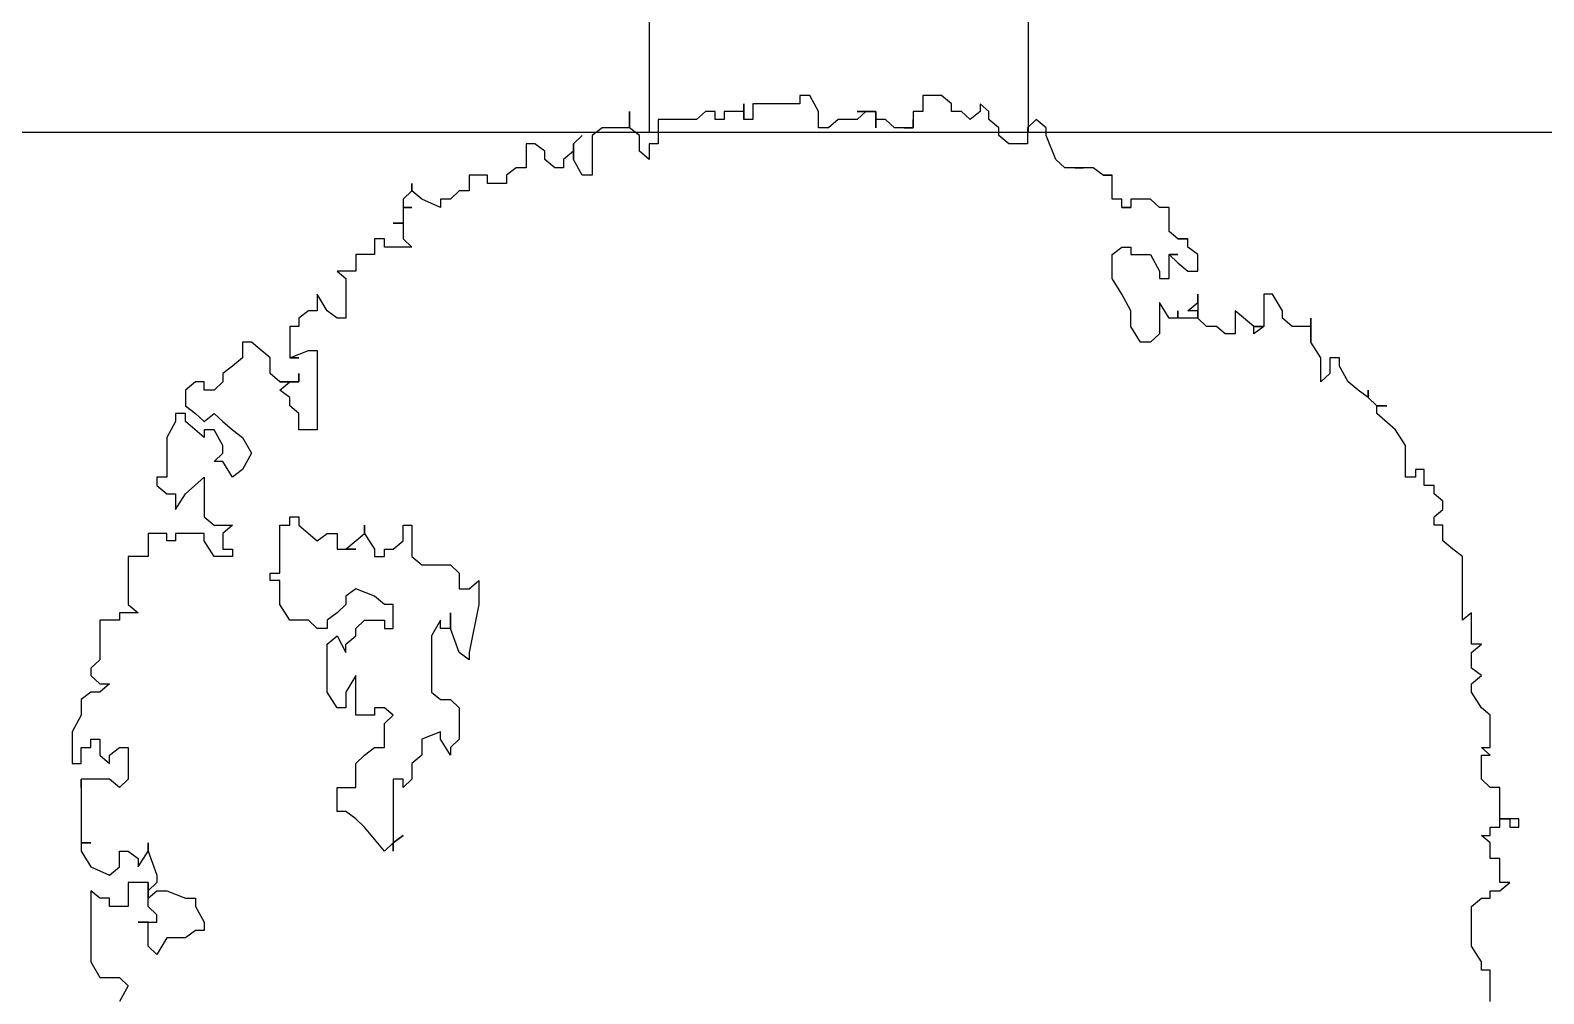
# Model space of a CAD drawing. Extents: x -30 to 1202, y 231 to 898.
# Drawn here: x 377.553 to 380.73, y 368.513 to 370.535 of the extents above; entities that cross this region are included whole.
import ezdxf

# ---------------------------------------------------------------- set-up
doc = ezdxf.new("R2010")
doc.units = 0
doc.header["$LTSCALE"] = 0.04
doc.layers.get('0').update_dxf_attribs({"linetype": 'CONTINUOUS'})
for name, color, linetype in [('0.1', 1, 'CONTINUOUS'), ('CONTORXXNP----00', 255, 'CONTINUOUS'), ('PISO', 1, 'CONTINUOUS')]:
    doc.layers.add(name, color=color, linetype=linetype)
doc.styles.get("Standard").update_dxf_attribs({"font": 'romans.shx'})

# ---------------------------------------------------------------- blocks, each defined once
blk = doc.blocks.new('ARB3')
at = {"color": 0}
for p, q in [((0.0136, 0.4913), (0.0078, 0.4913)), ((0.0078, 0.4913), (0.0078, 0.4852)), ((0.0136, 0.4852), (0.0136, 0.4913)), ((0.0078, 0.4782), (-0.0142, 0.4782)), ((-0.0142, 0.4782), (-0.0142, 0.4713)), ((0.0078, 0.4852), (0.0078, 0.4782)), ((0.0078, 0.4782), (0.0078, 0.4852)), ((0.0078, 0.4852), (0.0136, 0.4852)), ((0.0078, 0.4852), (0.0136, 0.4852)), ((0.0136, 0.4782), (0.0078, 0.4782)), ((0.0136, 0.4713), (0.0136, 0.4782)), ((0.0523, 0.4782), (0.0355, 0.4782)), ((0.0355, 0.4782), (0.0355, 0.4713)), ((0.0581, 0.4782), (0.0523, 0.4852)), ((0.0523, 0.4852), (0.0523, 0.4782)), ((0.0581, 0.4713), (0.0581, 0.4782)), ((-0.0646, 0.4713), (-0.0698, 0.4652)), ((-0.042, 0.4713), (-0.0646, 0.4713)), ((-0.0368, 0.4713), (-0.042, 0.4652)), ((-0.042, 0.4652), (-0.042, 0.4713)), ((-0.0368, 0.4652), (-0.0368, 0.4713)), ((-0.0142, 0.4713), (-0.02, 0.4652)), ((0.0194, 0.4713), (0.0136, 0.4713)), ((0.0245, 0.4713), (0.0194, 0.4652)), ((0.0194, 0.4652), (0.0194, 0.4713)), ((0.0355, 0.4713), (0.0245, 0.4713)), ((0.0633, 0.4713), (0.0581, 0.4713)), ((0.0633, 0.4652), (0.0633, 0.4713)), ((0.1356, 0.4713), (0.1137, 0.4713)), ((0.1137, 0.4713), (0.1137, 0.4652)), ((-0.1143, 0.4583), (-0.1363, 0.4583)), ((-0.1363, 0.4583), (-0.1311, 0.4521)), ((-0.1085, 0.4583), (-0.1143, 0.4652)), ((-0.1143, 0.4652), (-0.1143, 0.4583)), ((-0.0975, 0.4583), (-0.1085, 0.4583)), ((-0.0924, 0.4652), (-0.0975, 0.4583)), ((-0.0866, 0.4583), (-0.0924, 0.4652)), ((-0.0807, 0.4583), (-0.0866, 0.4583)), ((-0.0698, 0.4652), (-0.0807, 0.4583)), ((-0.02, 0.4652), (-0.0368, 0.4652)), ((0.0691, 0.4583), (0.0633, 0.4652)), ((0.0969, 0.4583), (0.0691, 0.4583)), ((0.1079, 0.4652), (0.0969, 0.4583)), ((0.1137, 0.4652), (0.1079, 0.4652)), ((-0.1809, 0.4452), (-0.1867, 0.4383)), ((-0.1757, 0.4521), (-0.1809, 0.4452)), ((-0.1311, 0.4521), (-0.1757, 0.4521)), ((-0.2144, 0.4383), (-0.2196, 0.4321)), ((-0.2086, 0.4383), (-0.2144, 0.4383)), ((-0.2035, 0.4321), (-0.2086, 0.4383)), ((-0.1867, 0.4383), (-0.1976, 0.4383)), ((-0.1976, 0.4383), (-0.1976, 0.4321)), ((-0.2254, 0.4252), (-0.2364, 0.4252)), ((-0.2364, 0.4252), (-0.2364, 0.419)), ((-0.2196, 0.4321), (-0.2254, 0.4321)), ((-0.2254, 0.4321), (-0.2254, 0.4252)), ((-0.1976, 0.4321), (-0.2035, 0.4321)), ((-0.2364, 0.419), (-0.2312, 0.419)), ((-0.2312, 0.419), (-0.2312, 0.4121)), ((-0.2642, 0.4052), (-0.2758, 0.3921)), ((-0.2532, 0.4121), (-0.2642, 0.4052)), ((-0.2312, 0.4121), (-0.2532, 0.4121)), ((-0.281, 0.3921), (-0.2868, 0.386)), ((-0.281, 0.3921), (-0.281, 0.399)), ((-0.281, 0.399), (-0.281, 0.3921)), ((-0.2758, 0.3921), (-0.281, 0.3921)), ((-0.2868, 0.386), (-0.2919, 0.386)), ((-0.2919, 0.386), (-0.2868, 0.386)), ((-0.2868, 0.386), (-0.2919, 0.3791)), ((-0.2978, 0.3721), (-0.3087, 0.366)), ((-0.2919, 0.3791), (-0.2978, 0.3721)), ((-0.3087, 0.366), (-0.3146, 0.366)), ((-0.3146, 0.366), (-0.3146, 0.3591)), ((-0.3146, 0.3529), (-0.3255, 0.346)), ((-0.3146, 0.3591), (-0.3036, 0.3591)), ((-0.2978, 0.3529), (-0.3146, 0.3529)), ((-0.3036, 0.3591), (-0.2978, 0.3529)), ((-0.3255, 0.346), (-0.3423, 0.346)), ((-0.3423, 0.346), (-0.3365, 0.346)), ((-0.3365, 0.346), (-0.3365, 0.3329)), ((-0.3365, 0.3329), (-0.3423, 0.326)), ((-0.3475, 0.326), (-0.3591, 0.3191)), ((-0.3591, 0.3191), (-0.3591, 0.3129)), ((-0.3423, 0.326), (-0.3475, 0.326)), ((-0.3591, 0.3129), (-0.3365, 0.3129)), ((-0.3365, 0.3129), (-0.3365, 0.306)), ((-0.3365, 0.306), (-0.3365, 0.3129)), ((-0.3365, 0.3129), (-0.3313, 0.306)), ((-0.3365, 0.306), (-0.3475, 0.2929)), ((-0.3313, 0.306), (-0.3365, 0.306)), ((-0.3475, 0.2929), (-0.3313, 0.2929)), ((-0.3313, 0.286), (-0.3365, 0.2799)), ((-0.3313, 0.2929), (-0.3313, 0.286)), ((-0.3365, 0.2799), (-0.3365, 0.2729)), ((-0.3869, 0.2668), (-0.3921, 0.2599)), ((-0.3753, 0.2668), (-0.3869, 0.2668)), ((-0.3753, 0.2599), (-0.3753, 0.2668)), ((-0.3533, 0.2668), (-0.3591, 0.2668)), ((-0.3591, 0.2668), (-0.3423, 0.2668)), ((-0.3475, 0.2599), (-0.3533, 0.2668)), ((-0.3423, 0.2668), (-0.3475, 0.2668)), ((-0.3475, 0.2668), (-0.3475, 0.2599)), ((-0.3365, 0.2729), (-0.3423, 0.2668)), ((-0.3423, 0.2668), (-0.3423, 0.2529)), ((-0.3921, 0.2599), (-0.3979, 0.2599)), ((-0.3979, 0.2599), (-0.3979, 0.2529)), ((-0.3979, 0.2529), (-0.3979, 0.2599)), ((-0.3979, 0.2599), (-0.3979, 0.2529)), ((-0.3811, 0.2529), (-0.3753, 0.2599)), ((-0.403, 0.2468), (-0.4198, 0.2468)), ((-0.4198, 0.2468), (-0.4198, 0.2399)), ((-0.3979, 0.2529), (-0.403, 0.2468)), ((-0.3869, 0.2468), (-0.3869, 0.2529)), ((-0.3869, 0.2529), (-0.3869, 0.2468)), ((-0.3869, 0.2468), (-0.3811, 0.2529)), ((-0.3701, 0.2468), (-0.3869, 0.2468)), ((-0.3701, 0.2399), (-0.3701, 0.2468)), ((-0.3423, 0.2468), (-0.3533, 0.2399)), ((-0.3423, 0.2529), (-0.3475, 0.2529)), ((-0.3475, 0.2529), (-0.3423, 0.2529)), ((-0.3423, 0.2529), (-0.3423, 0.2468)), ((-0.4198, 0.2399), (-0.4256, 0.2337)), ((-0.4256, 0.2337), (-0.4256, 0.2199)), ((-0.3869, 0.2337), (-0.3753, 0.2399)), ((-0.3869, 0.2199), (-0.3869, 0.2337)), ((-0.3753, 0.2399), (-0.3701, 0.2399)), ((-0.3533, 0.2399), (-0.3313, 0.2399)), ((-0.3313, 0.2399), (-0.3255, 0.2337)), ((-0.3255, 0.2337), (-0.3255, 0.2268)), ((-0.3255, 0.2268), (-0.3365, 0.2199)), ((-0.4256, 0.2199), (-0.4198, 0.2199)), ((-0.4198, 0.2137), (-0.4256, 0.2137)), ((-0.4256, 0.2137), (-0.4256, 0.2068)), ((-0.4198, 0.2199), (-0.4198, 0.2137)), ((-0.4198, 0.2137), (-0.4198, 0.2199)), ((-0.4198, 0.2199), (-0.4198, 0.2137)), ((-0.3921, 0.2137), (-0.3921, 0.2199)), ((-0.3921, 0.2199), (-0.3869, 0.2199)), ((-0.3869, 0.2068), (-0.3921, 0.2137)), ((-0.3591, 0.2137), (-0.3701, 0.2068)), ((-0.3475, 0.2199), (-0.3591, 0.2137)), ((-0.3365, 0.2199), (-0.3475, 0.2199)), ((-0.4256, 0.2068), (-0.4424, 0.2068)), ((-0.4424, 0.2068), (-0.4424, 0.2007)), ((-0.4424, 0.2007), (-0.4424, 0.2068)), ((-0.4424, 0.2068), (-0.4424, 0.2007)), ((-0.3701, 0.2068), (-0.3869, 0.2068)), ((-0.4424, 0.2007), (-0.4476, 0.1937)), ((-0.4476, 0.1937), (-0.4476, 0.1807)), ((-0.4476, 0.1807), (-0.4476, 0.1868)), ((-0.4476, 0.1868), (-0.4476, 0.1737)), ((-0.4476, 0.1737), (-0.4534, 0.1676)), ((-0.4754, 0.1607), (-0.4812, 0.1537)), ((-0.4702, 0.1607), (-0.4754, 0.1607)), ((-0.4534, 0.1676), (-0.4702, 0.1607)), ((-0.4812, 0.1537), (-0.4754, 0.1476)), ((-0.4754, 0.1476), (-0.4644, 0.1476)), ((-0.4644, 0.1476), (-0.4644, 0.1345)), ((-0.4754, 0.1276), (-0.4812, 0.1207)), ((-0.4702, 0.1276), (-0.4754, 0.1276)), ((-0.4644, 0.1345), (-0.4702, 0.1276)), ((-0.487, 0.1207), (-0.4922, 0.1145)), ((-0.4812, 0.1207), (-0.487, 0.1207)), ((-0.4922, 0.1145), (-0.487, 0.1145)), ((-0.487, 0.1145), (-0.4812, 0.1076)), ((-0.4812, 0.1076), (-0.487, 0.1015)), ((-0.487, 0.1015), (-0.487, 0.0945)), ((-0.487, 0.0945), (-0.4922, 0.0945)), ((-0.498, 0.0745), (-0.487, 0.0745)), ((-0.487, 0.0745), (-0.487, 0.0676)), ((-0.487, 0.0676), (-0.4754, 0.0676)), ((-0.4754, 0.0676), (-0.4812, 0.0676)), ((-0.4812, 0.0676), (-0.4754, 0.0676)), ((-0.4754, 0.0676), (-0.4754, 0.0615)), ((-0.4754, 0.0615), (-0.4754, 0.0676)), ((-0.4754, 0.0676), (-0.4754, 0.0546)), ((-0.4754, 0.0546), (-0.4812, 0.0484)), ((-0.4812, 0.0484), (-0.4812, 0.0415)), ((-0.4754, 0.0415), (-0.487, 0.0415)), ((-0.487, 0.0415), (-0.487, 0.0284)), ((-0.487, 0.0284), (-0.487, 0.0346)), ((-0.487, 0.0346), (-0.4812, 0.0284)), ((-0.4812, 0.0415), (-0.4754, 0.0415)), ((-0.4812, 0.0284), (-0.4812, 0.0153)), ((-0.4812, 0.0153), (-0.4754, 0.0084)), ((-0.487, 0.0015), (-0.498, -0.0047)), ((-0.4754, 0.0015), (-0.487, 0.0015)), ((-0.4754, 0.0084), (-0.4754, 0.0015)), ((-0.4922, -0.0446), (-0.4812, -0.0446)), ((-0.4812, -0.0508), (-0.4922, -0.0508)), ((-0.4922, -0.0508), (-0.487, -0.0508)), ((-0.487, -0.0508), (-0.487, -0.0646)), ((-0.4812, -0.0446), (-0.4812, -0.0508)), ((-0.487, -0.0646), (-0.4812, -0.0646)), ((-0.4812, -0.0708), (-0.487, -0.0708)), ((-0.487, -0.0708), (-0.487, -0.0777)), ((-0.4812, -0.0646), (-0.4812, -0.0708)), ((-0.487, -0.0777), (-0.4812, -0.0839)), ((-0.4812, -0.0839), (-0.4812, -0.1108)), ((-0.4812, -0.1108), (-0.4644, -0.1108)), ((-0.4644, -0.1108), (-0.4644, -0.1169)), ((-0.4702, -0.1238), (-0.4754, -0.1308)), ((-0.4592, -0.1238), (-0.4702, -0.1238)), ((-0.4644, -0.1169), (-0.4534, -0.1169)), ((-0.4534, -0.1169), (-0.4592, -0.1238)), ((-0.4754, -0.1308), (-0.487, -0.1308)), ((-0.487, -0.1308), (-0.4754, -0.1308)), ((-0.4754, -0.1308), (-0.4754, -0.15)), ((-0.4754, -0.15), (-0.4702, -0.1569)), ((-0.4702, -0.1569), (-0.4424, -0.1569)), ((-0.4424, -0.1569), (-0.4424, -0.1638)), ((-0.4644, -0.17), (-0.4702, -0.1638)), ((-0.4702, -0.1638), (-0.4644, -0.17)), ((-0.4424, -0.1638), (-0.4534, -0.17)), ((-0.4534, -0.17), (-0.4644, -0.17)), ((-0.4644, -0.17), (-0.4592, -0.17)), ((-0.4592, -0.17), (-0.4534, -0.1769)), ((-0.4534, -0.1769), (-0.4476, -0.1769)), ((-0.4476, -0.1769), (-0.4476, -0.1831)), ((-0.4592, -0.19), (-0.4644, -0.1969)), ((-0.4534, -0.19), (-0.4592, -0.19)), ((-0.4476, -0.1831), (-0.4534, -0.19)), ((-0.4644, -0.1969), (-0.4644, -0.2031)), ((-0.4644, -0.2031), (-0.4476, -0.2031)), ((-0.4476, -0.2031), (-0.4476, -0.21)), ((-0.4476, -0.21), (-0.4424, -0.2169)), ((-0.4424, -0.2169), (-0.4366, -0.2169)), ((-0.4366, -0.2169), (-0.4366, -0.23)), ((-0.4366, -0.23), (-0.4424, -0.23)), ((-0.4424, -0.23), (-0.4424, -0.243)), ((-0.4424, -0.243), (-0.4315, -0.243)), ((-0.4315, -0.243), (-0.4315, -0.25)), ((-0.1531, -0.243), (-0.1589, -0.2361)), ((-0.1589, -0.2361), (-0.1421, -0.2361)), ((-0.1531, -0.25), (-0.1531, -0.243)), ((-0.1421, -0.2361), (-0.1085, -0.243)), ((-0.1085, -0.243), (-0.1033, -0.243)), ((-0.1033, -0.243), (-0.1085, -0.25)), ((-0.4315, -0.25), (-0.4256, -0.2561)), ((-0.1699, -0.2561), (-0.1641, -0.25)), ((-0.1641, -0.25), (-0.1531, -0.25)), ((-0.1085, -0.25), (-0.1253, -0.2561)), ((-0.0756, -0.2561), (-0.0698, -0.25)), ((-0.0698, -0.25), (-0.0478, -0.25)), ((-0.0478, -0.25), (-0.042, -0.2561)), ((-0.4256, -0.2561), (-0.4256, -0.263)), ((-0.4256, -0.263), (-0.4198, -0.263)), ((-0.4198, -0.263), (-0.4256, -0.2761)), ((-0.1699, -0.2761), (-0.1699, -0.2561)), ((-0.1253, -0.2561), (-0.1363, -0.2561)), ((-0.1363, -0.2561), (-0.1253, -0.2561)), ((-0.1253, -0.263), (-0.1311, -0.263)), ((-0.1311, -0.263), (-0.1201, -0.2692)), ((-0.1253, -0.2561), (-0.1253, -0.263)), ((-0.0807, -0.2692), (-0.0756, -0.263)), ((-0.0756, -0.263), (-0.0756, -0.2561)), ((-0.0478, -0.263), (-0.053, -0.263)), ((-0.053, -0.263), (-0.0478, -0.2761)), ((-0.0368, -0.2561), (-0.0478, -0.263)), ((-0.042, -0.2561), (-0.0368, -0.2561)), ((-0.1201, -0.2692), (-0.0807, -0.2692)), ((-0.4315, -0.283), (-0.4366, -0.283)), ((-0.4366, -0.283), (-0.4315, -0.283)), ((-0.4256, -0.2761), (-0.4315, -0.283)), ((-0.4315, -0.283), (-0.4256, -0.2892)), ((-0.4198, -0.2892), (-0.4198, -0.283)), ((-0.4198, -0.283), (-0.4198, -0.2892)), ((-0.3979, -0.2892), (-0.3921, -0.283)), ((-0.3921, -0.283), (-0.3921, -0.3022)), ((-0.1976, -0.2892), (-0.1976, -0.283)), ((-0.1976, -0.283), (-0.1757, -0.283)), ((-0.1757, -0.283), (-0.1699, -0.2761)), ((-0.0478, -0.2761), (-0.0368, -0.2761)), ((-0.0368, -0.2761), (-0.031, -0.283)), ((-0.031, -0.283), (-0.02, -0.283)), ((-0.02, -0.283), (-0.0142, -0.2892)), ((-0.4256, -0.2892), (-0.4198, -0.2892)), ((-0.4198, -0.2892), (-0.4089, -0.2892)), ((-0.4089, -0.2892), (-0.4089, -0.2961)), ((-0.4089, -0.2961), (-0.4089, -0.2892)), ((-0.4089, -0.2892), (-0.3979, -0.2892)), ((-0.1867, -0.2892), (-0.1976, -0.2892)), ((-0.1809, -0.2961), (-0.1867, -0.2892)), ((-0.1809, -0.3022), (-0.1809, -0.2961)), ((-0.1253, -0.2961), (-0.1421, -0.2961)), ((-0.1421, -0.2961), (-0.1421, -0.3022)), ((-0.1253, -0.3022), (-0.1253, -0.2961)), ((-0.0646, -0.2961), (-0.0698, -0.3022)), ((-0.0588, -0.3022), (-0.0646, -0.2961)), ((-0.0142, -0.2892), (-0.02, -0.2892)), ((-0.02, -0.2892), (-0.02, -0.2961)), ((-0.02, -0.2961), (0.0304, -0.2961)), ((0.0245, -0.2961), (0.0194, -0.2892)), ((0.0194, -0.2892), (0.0245, -0.2961)), ((0.0304, -0.2961), (0.0245, -0.2961)), ((0.0245, -0.2961), (0.0304, -0.3022)), ((-0.3921, -0.3022), (-0.3979, -0.3022)), ((-0.3979, -0.3022), (-0.3979, -0.3092)), ((-0.1757, -0.3022), (-0.1809, -0.3022)), ((-0.1757, -0.3092), (-0.1757, -0.3022)), ((-0.1421, -0.3022), (-0.1479, -0.3092)), ((-0.1311, -0.3161), (-0.1311, -0.3022)), ((-0.1311, -0.3022), (-0.1253, -0.3022)), ((-0.0698, -0.3022), (-0.0698, -0.3092)), ((-0.042, -0.3022), (-0.0588, -0.3022)), ((-0.042, -0.3092), (-0.042, -0.3022)), ((0.0304, -0.3022), (0.0136, -0.3161)), ((-0.3979, -0.3092), (-0.3869, -0.3092)), ((-0.3869, -0.3092), (-0.3869, -0.3222)), ((-0.1918, -0.3161), (-0.1976, -0.3161)), ((-0.1976, -0.3161), (-0.1918, -0.3161)), ((-0.1918, -0.3161), (-0.1809, -0.3092)), ((-0.1809, -0.3292), (-0.1918, -0.3161)), ((-0.1809, -0.3092), (-0.1757, -0.3092)), ((-0.1479, -0.3092), (-0.1531, -0.3222)), ((-0.1253, -0.3222), (-0.1311, -0.3161)), ((-0.0698, -0.3092), (-0.0646, -0.3092)), ((-0.0646, -0.3092), (-0.0646, -0.3222)), ((-0.0368, -0.3161), (-0.042, -0.3092)), ((-0.031, -0.3222), (-0.0368, -0.3161)), ((0.0136, -0.3161), (0.0078, -0.3222)), ((-0.3869, -0.3222), (-0.3753, -0.3222)), ((-0.3753, -0.3222), (-0.3753, -0.3353)), ((-0.1809, -0.3353), (-0.1809, -0.3222)), ((-0.1809, -0.3222), (-0.1809, -0.3292)), ((-0.1809, -0.3292), (-0.1809, -0.3222)), ((-0.1809, -0.3222), (-0.1809, -0.3292)), ((-0.1531, -0.3222), (-0.1479, -0.3292)), ((-0.1201, -0.3222), (-0.1253, -0.3222)), ((-0.1143, -0.3292), (-0.1201, -0.3222)), ((-0.0646, -0.3222), (-0.0924, -0.3222)), ((-0.0924, -0.3222), (-0.0807, -0.3292)), ((-0.0142, -0.3222), (-0.031, -0.3222)), ((-0.0142, -0.3353), (-0.0142, -0.3222)), ((0.0078, -0.3222), (0.0026, -0.3292)), ((-0.3753, -0.3353), (-0.3701, -0.3292)), ((-0.3701, -0.3292), (-0.3423, -0.3292)), ((-0.3423, -0.3353), (-0.3475, -0.3422)), ((-0.3423, -0.3292), (-0.3423, -0.3353)), ((-0.1918, -0.3422), (-0.1918, -0.3353)), ((-0.1918, -0.3353), (-0.1809, -0.3353)), ((-0.1479, -0.3292), (-0.1421, -0.3292)), ((-0.1421, -0.3292), (-0.1363, -0.3353)), ((-0.1363, -0.3353), (-0.1311, -0.3422)), ((-0.1201, -0.3353), (-0.1085, -0.3292)), ((-0.1143, -0.3422), (-0.1201, -0.3353)), ((-0.1085, -0.3292), (-0.1143, -0.3292)), ((-0.0807, -0.3292), (-0.0698, -0.3292)), ((-0.0698, -0.3353), (-0.0807, -0.3422)), ((-0.0698, -0.3292), (-0.0698, -0.3353)), ((0.0026, -0.3353), (-0.0142, -0.3353)), ((0.0026, -0.3292), (0.0026, -0.3353)), ((-0.3475, -0.3422), (-0.3591, -0.3492)), ((-0.3591, -0.3492), (-0.3475, -0.3492)), ((-0.3475, -0.3492), (-0.3475, -0.3553)), ((-0.3197, -0.3553), (-0.3197, -0.3492)), ((-0.3197, -0.3492), (-0.2642, -0.3492)), ((-0.2642, -0.3492), (-0.2642, -0.3622)), ((-0.1976, -0.3622), (-0.1867, -0.3492)), ((-0.1867, -0.3492), (-0.1918, -0.3422)), ((-0.1311, -0.3422), (-0.1253, -0.3422)), ((-0.1253, -0.3492), (-0.1311, -0.3553)), ((-0.1253, -0.3422), (-0.1253, -0.3492)), ((-0.0807, -0.3422), (-0.1143, -0.3422)), ((-0.3475, -0.3553), (-0.3423, -0.3622)), ((-0.3146, -0.3684), (-0.3197, -0.3553)), ((-0.1311, -0.3553), (-0.1311, -0.3684)), ((-0.3423, -0.3622), (-0.3365, -0.3622)), ((-0.3365, -0.3622), (-0.3365, -0.3684)), ((-0.3365, -0.3684), (-0.3146, -0.3684)), ((-0.3146, -0.3684), (-0.3146, -0.3622)), ((-0.3146, -0.3622), (-0.3146, -0.3684)), ((-0.2978, -0.3622), (-0.3036, -0.3622)), ((-0.3036, -0.3622), (-0.2978, -0.3622)), ((-0.2978, -0.3684), (-0.2978, -0.3622)), ((-0.2978, -0.3622), (-0.2978, -0.3753)), ((-0.2919, -0.3753), (-0.2978, -0.3684)), ((-0.2868, -0.3684), (-0.2919, -0.3753)), ((-0.281, -0.3684), (-0.2868, -0.3684)), ((-0.2758, -0.3622), (-0.281, -0.3684)), ((-0.2642, -0.3622), (-0.2758, -0.3622)), ((-0.2035, -0.3684), (-0.2035, -0.3622)), ((-0.2035, -0.3622), (-0.1976, -0.3622)), ((-0.1976, -0.3684), (-0.2035, -0.3684)), ((-0.1976, -0.3753), (-0.1976, -0.3684)), ((-0.1311, -0.3684), (-0.1421, -0.3753)), ((-0.2978, -0.3753), (-0.3036, -0.3822)), ((-0.1641, -0.3753), (-0.1976, -0.3753)), ((-0.1641, -0.3822), (-0.1641, -0.3753)), ((-0.1421, -0.3753), (-0.1589, -0.3753)), ((-0.1589, -0.3753), (-0.1589, -0.3822)), ((-0.3146, -0.3822), (-0.3255, -0.3953)), ((-0.3036, -0.3822), (-0.3146, -0.3822)), ((-0.1589, -0.3822), (-0.1641, -0.3822)), ((-0.3255, -0.3953), (-0.3255, -0.4014)), ((-0.3255, -0.4014), (-0.3146, -0.4014)), ((-0.3146, -0.4014), (-0.3087, -0.4084)), ((-0.2642, -0.4084), (-0.259, -0.4014)), ((-0.259, -0.4014), (-0.248, -0.3953)), ((-0.248, -0.3953), (-0.2364, -0.4014)), ((-0.2364, -0.4014), (-0.2312, -0.4084)), ((-0.3087, -0.4084), (-0.3036, -0.4153)), ((-0.27, -0.4153), (-0.2642, -0.4084)), ((-0.2312, -0.4084), (-0.2422, -0.4153)), ((-0.1976, -0.4214), (-0.1976, -0.4084)), ((-0.1976, -0.4084), (-0.1918, -0.4153)), ((-0.1809, -0.4153), (-0.1809, -0.4084)), ((-0.1809, -0.4084), (-0.1757, -0.4084)), ((-0.1757, -0.4084), (-0.1757, -0.4214)), ((-0.3036, -0.4153), (-0.2978, -0.4153)), ((-0.2978, -0.4153), (-0.2919, -0.4214)), ((-0.2919, -0.4214), (-0.2919, -0.4284)), ((-0.2758, -0.4214), (-0.27, -0.4153)), ((-0.27, -0.4284), (-0.2758, -0.4214)), ((-0.2532, -0.4153), (-0.2642, -0.4214)), ((-0.2642, -0.4214), (-0.2642, -0.4284)), ((-0.248, -0.4153), (-0.2532, -0.4153)), ((-0.2422, -0.4214), (-0.248, -0.4153)), ((-0.2422, -0.4153), (-0.2422, -0.4214)), ((-0.2035, -0.4284), (-0.1976, -0.4214)), ((-0.1918, -0.4153), (-0.1809, -0.4153)), ((-0.1757, -0.4214), (-0.1867, -0.4284)), ((-0.2919, -0.4284), (-0.2978, -0.4284)), ((-0.2978, -0.4284), (-0.2978, -0.4345)), ((-0.2758, -0.4345), (-0.27, -0.4284)), ((-0.259, -0.4284), (-0.27, -0.4414)), ((-0.2642, -0.4284), (-0.259, -0.4284)), ((-0.2196, -0.4414), (-0.2312, -0.4284)), ((-0.2312, -0.4284), (-0.2035, -0.4284)), ((-0.1867, -0.4284), (-0.1918, -0.4284)), ((-0.1918, -0.4284), (-0.1918, -0.4484)), ((0.0691, -0.4345), (0.0801, -0.4284)), ((0.0801, -0.4284), (0.0859, -0.4284)), ((0.0859, -0.4284), (0.0859, -0.4345)), ((-0.2978, -0.4345), (-0.2919, -0.4414)), ((-0.2919, -0.4414), (-0.281, -0.4414)), ((-0.281, -0.4414), (-0.2758, -0.4345)), ((-0.27, -0.4414), (-0.2758, -0.4414)), ((-0.2758, -0.4414), (-0.2758, -0.4484)), ((-0.2086, -0.4484), (-0.2196, -0.4414)), ((0.0581, -0.4545), (0.0633, -0.4414)), ((0.0633, -0.4414), (0.0633, -0.4345)), ((0.0633, -0.4345), (0.0691, -0.4345)), ((0.0859, -0.4345), (0.0911, -0.4414)), ((0.0911, -0.4414), (0.0911, -0.4545)), ((-0.2758, -0.4484), (-0.27, -0.4484)), ((-0.27, -0.4484), (-0.259, -0.4545)), ((-0.259, -0.4545), (-0.2312, -0.4545)), ((-0.2312, -0.4545), (-0.2312, -0.4614)), ((-0.2254, -0.4614), (-0.2196, -0.4545)), ((-0.2196, -0.4545), (-0.2196, -0.4484)), ((-0.2196, -0.4484), (-0.2086, -0.4484)), ((-0.1918, -0.4484), (-0.1867, -0.4484)), ((-0.1867, -0.4545), (-0.1918, -0.4545)), ((-0.1918, -0.4545), (-0.1918, -0.4676)), ((-0.1867, -0.4484), (-0.1867, -0.4545)), ((0.0581, -0.4614), (0.0581, -0.4545)), ((0.0911, -0.4545), (0.1027, -0.4614)), ((-0.2312, -0.4614), (-0.2254, -0.4614)), ((0.0304, -0.4676), (0.0472, -0.4614)), ((0.0472, -0.4614), (0.0523, -0.4614)), ((0.0523, -0.4614), (0.0581, -0.4676)), ((0.0633, -0.4676), (0.0581, -0.4614)), ((0.0749, -0.4614), (0.0691, -0.4676)), ((0.0801, -0.4614), (0.0749, -0.4614)), ((0.0801, -0.4745), (0.0801, -0.4614)), ((0.1027, -0.4614), (0.0969, -0.4676)), ((-0.1918, -0.4676), (-0.1757, -0.4676)), ((-0.1757, -0.4676), (-0.1757, -0.4814)), ((-0.1421, -0.4814), (-0.1363, -0.4745)), ((-0.1363, -0.4745), (-0.1363, -0.4876)), ((0.0304, -0.4676), (0.0245, -0.4676)), ((0.0245, -0.4676), (0.0304, -0.4676)), ((0.0413, -0.4745), (0.0304, -0.4676)), ((0.0304, -0.4814), (0.0355, -0.4745)), ((0.0355, -0.4745), (0.0413, -0.4745)), ((0.0691, -0.4676), (0.0523, -0.4676)), ((0.0523, -0.4676), (0.0523, -0.4814)), ((0.0581, -0.4676), (0.0633, -0.4676)), ((0.0969, -0.4676), (0.0801, -0.4676)), ((0.0801, -0.4676), (0.0801, -0.4745)), ((-0.1757, -0.4814), (-0.1421, -0.4814)), ((-0.042, -0.4876), (-0.042, -0.4814)), ((-0.042, -0.4814), (-0.02, -0.4814)), ((-0.02, -0.4814), (-0.0142, -0.4876)), ((0.0304, -0.4876), (0.0304, -0.4814)), ((0.0523, -0.4814), (0.0691, -0.4814)), ((0.0691, -0.4814), (0.0691, -0.4945)), ((0.1188, -0.4876), (0.1247, -0.4814)), ((0.1247, -0.4814), (0.1356, -0.4876)), ((-0.1363, -0.4876), (-0.1311, -0.4876)), ((-0.1311, -0.4876), (-0.1311, -0.5014)), ((-0.0866, -0.5014), (-0.0866, -0.4945)), ((-0.0866, -0.4945), (-0.0807, -0.5014)), ((-0.0368, -0.4945), (-0.042, -0.4876)), ((-0.0368, -0.5014), (-0.031, -0.4945)), ((-0.031, -0.4945), (-0.0368, -0.4945)), ((-0.0142, -0.4876), (-0.02, -0.4945)), ((-0.02, -0.4945), (-0.02, -0.5145)), ((0.0413, -0.4876), (0.0304, -0.4876)), ((0.0472, -0.4945), (0.0413, -0.4876)), ((0.0413, -0.5076), (0.0472, -0.4945)), ((0.0691, -0.4945), (0.0633, -0.4945)), ((0.0633, -0.4945), (0.0633, -0.5014)), ((0.1188, -0.5014), (0.1188, -0.4876)), ((-0.1311, -0.5014), (-0.1033, -0.5014)), ((-0.1033, -0.5014), (-0.0975, -0.5076)), ((-0.0975, -0.5076), (-0.0924, -0.5076)), ((-0.0924, -0.5076), (-0.0866, -0.5014)), ((-0.0807, -0.5014), (-0.0807, -0.5076)), ((-0.0807, -0.5076), (-0.0756, -0.5145)), ((-0.0478, -0.5076), (-0.0478, -0.5014)), ((-0.0478, -0.5014), (-0.0368, -0.5014)), ((-0.042, -0.5076), (-0.0478, -0.5076)), ((-0.042, -0.5145), (-0.042, -0.5076)), ((0.0245, -0.5145), (0.0245, -0.5076)), ((0.0245, -0.5076), (0.0245, -0.5145)), ((0.0304, -0.5145), (0.0413, -0.5076)), ((0.0633, -0.5014), (0.0581, -0.5076)), ((0.0581, -0.5076), (0.1079, -0.5076)), ((0.1079, -0.5076), (0.1188, -0.5014)), ((-0.0756, -0.5145), (-0.0646, -0.5145)), ((-0.0646, -0.5145), (-0.053, -0.5206)), ((-0.031, -0.5145), (-0.042, -0.5145)), ((-0.031, -0.5206), (-0.031, -0.5145)), ((-0.02, -0.5145), (-0.0142, -0.5145)), ((-0.0142, -0.5145), (-0.02, -0.5145)), ((-0.02, -0.5145), (0.0245, -0.5145)), ((0.0245, -0.5145), (0.0304, -0.5145)), ((-0.053, -0.5206), (-0.031, -0.5206))]:
    blk.add_line(p, q, dxfattribs=at)
for p, q in [((-0.4922, 0.0945), (-0.498, 0.0876)), ((-0.498, 0.0876), (-0.498, 0.0745)), ((-0.498, -0.0047), (-0.498, -0.0116)), ((-0.498, -0.0116), (-0.4922, -0.0116)), ((-0.4922, -0.0116), (-0.4922, -0.0446))]:
    blk.add_line(p, q)
at = {"layer": 'CONTORXXNP----00'}
for p, q in [((-0.0142, 0.4782), (-0.0142, 0.4713)), ((0.0078, 0.4782), (-0.0142, 0.4782)), ((0.0136, 0.4782), (0.0078, 0.4782)), ((0.0136, 0.4713), (0.0136, 0.4782)), ((0.0355, 0.4782), (0.0355, 0.4713)), ((0.0523, 0.4782), (0.0355, 0.4782)), ((0.0523, 0.4852), (0.0523, 0.4782)), ((0.0581, 0.4782), (0.0523, 0.4852)), ((0.0581, 0.4713), (0.0581, 0.4782)), ((-0.0646, 0.4713), (-0.0698, 0.4652)), ((-0.042, 0.4713), (-0.0646, 0.4713)), ((-0.042, 0.4652), (-0.042, 0.4713)), ((-0.0368, 0.4713), (-0.042, 0.4652)), ((-0.0368, 0.4652), (-0.0368, 0.4713)), ((-0.0142, 0.4713), (-0.02, 0.4652)), ((0.0194, 0.4713), (0.0136, 0.4713)), ((0.0194, 0.4652), (0.0194, 0.4713)), ((0.0245, 0.4713), (0.0194, 0.4652)), ((0.0355, 0.4713), (0.0245, 0.4713)), ((0.0633, 0.4713), (0.0581, 0.4713)), ((0.0633, 0.4652), (0.0633, 0.4713)), ((0.1137, 0.4713), (0.1137, 0.4652)), ((0.1356, 0.4713), (0.1137, 0.4713)), ((-0.1363, 0.4583), (-0.1311, 0.4521)), ((-0.1143, 0.4583), (-0.1363, 0.4583)), ((-0.1143, 0.4652), (-0.1143, 0.4583)), ((-0.1085, 0.4583), (-0.1143, 0.4652)), ((-0.0975, 0.4583), (-0.1085, 0.4583)), ((-0.0924, 0.4652), (-0.0975, 0.4583)), ((-0.0866, 0.4583), (-0.0924, 0.4652)), ((-0.0807, 0.4583), (-0.0866, 0.4583)), ((-0.0698, 0.4652), (-0.0807, 0.4583)), ((-0.02, 0.4652), (-0.0368, 0.4652)), ((0.0691, 0.4583), (0.0633, 0.4652)), ((0.0969, 0.4583), (0.0691, 0.4583)), ((0.1079, 0.4652), (0.0969, 0.4583)), ((0.1137, 0.4652), (0.1079, 0.4652)), ((-0.1809, 0.4452), (-0.1867, 0.4383)), ((-0.1757, 0.4521), (-0.1809, 0.4452)), ((-0.1311, 0.4521), (-0.1757, 0.4521)), ((-0.2144, 0.4383), (-0.2196, 0.4321)), ((-0.2086, 0.4383), (-0.2144, 0.4383)), ((-0.2035, 0.4321), (-0.2086, 0.4383)), ((-0.1976, 0.4383), (-0.1976, 0.4321)), ((-0.1867, 0.4383), (-0.1976, 0.4383)), ((-0.2364, 0.4252), (-0.2364, 0.419)), ((-0.2254, 0.4252), (-0.2364, 0.4252)), ((-0.2254, 0.4321), (-0.2254, 0.4252)), ((-0.2196, 0.4321), (-0.2254, 0.4321)), ((-0.1976, 0.4321), (-0.2035, 0.4321)), ((-0.2364, 0.419), (-0.2312, 0.419)), ((-0.2312, 0.419), (-0.2312, 0.4121)), ((-0.2642, 0.4052), (-0.2758, 0.3921)), ((-0.2532, 0.4121), (-0.2642, 0.4052)), ((-0.2312, 0.4121), (-0.2532, 0.4121)), ((-0.281, 0.3921), (-0.2868, 0.386)), ((-0.2758, 0.3921), (-0.281, 0.3921)), ((-0.2868, 0.386), (-0.2919, 0.3791)), ((-0.2978, 0.3721), (-0.3087, 0.366)), ((-0.2919, 0.3791), (-0.2978, 0.3721)), ((-0.3146, 0.366), (-0.3146, 0.3591)), ((-0.3087, 0.366), (-0.3146, 0.366)), ((-0.3146, 0.3529), (-0.3255, 0.346)), ((-0.3146, 0.3591), (-0.3036, 0.3591)), ((-0.2978, 0.3529), (-0.3146, 0.3529)), ((-0.3036, 0.3591), (-0.2978, 0.3529)), ((-0.3365, 0.346), (-0.3255, 0.346)), ((-0.3365, 0.346), (-0.3365, 0.3329)), ((-0.3365, 0.3329), (-0.3423, 0.326)), ((-0.3475, 0.326), (-0.3591, 0.3191)), ((-0.3591, 0.3191), (-0.3591, 0.3129)), ((-0.3423, 0.326), (-0.3475, 0.326)), ((-0.3591, 0.3129), (-0.3365, 0.3129)), ((-0.3365, 0.306), (-0.3365, 0.3129)), ((-0.3365, 0.3129), (-0.3365, 0.306)), ((-0.3365, 0.306), (-0.3475, 0.2929)), ((-0.3475, 0.2929), (-0.3313, 0.2929)), ((-0.3313, 0.286), (-0.3365, 0.2799)), ((-0.3313, 0.2929), (-0.3313, 0.286)), ((-0.3365, 0.2799), (-0.3365, 0.2729)), ((-0.3869, 0.2668), (-0.3921, 0.2599)), ((-0.3753, 0.2668), (-0.3869, 0.2668)), ((-0.3753, 0.2599), (-0.3753, 0.2668)), ((-0.3365, 0.2729), (-0.3423, 0.2668)), ((-0.3423, 0.2668), (-0.3423, 0.2529)), ((-0.3979, 0.2599), (-0.3979, 0.2529)), ((-0.3979, 0.2529), (-0.3979, 0.2599)), ((-0.3979, 0.2599), (-0.3979, 0.2529)), ((-0.3921, 0.2599), (-0.3979, 0.2599)), ((-0.3811, 0.2529), (-0.3753, 0.2599)), ((-0.4198, 0.2468), (-0.4198, 0.2399)), ((-0.403, 0.2468), (-0.4198, 0.2468)), ((-0.3979, 0.2529), (-0.403, 0.2468)), ((-0.3869, 0.2468), (-0.3811, 0.2529)), ((-0.3701, 0.2468), (-0.3869, 0.2468)), ((-0.3701, 0.2399), (-0.3701, 0.2468)), ((-0.3423, 0.2468), (-0.3533, 0.2399)), ((-0.3423, 0.2529), (-0.3423, 0.2468)), ((-0.4198, 0.2399), (-0.4256, 0.2337)), ((-0.4256, 0.2337), (-0.4256, 0.2199)), ((-0.3869, 0.2337), (-0.3753, 0.2399)), ((-0.3869, 0.2199), (-0.3869, 0.2337)), ((-0.3753, 0.2399), (-0.3701, 0.2399)), ((-0.3533, 0.2399), (-0.3313, 0.2399)), ((-0.3313, 0.2399), (-0.3255, 0.2337)), ((-0.3255, 0.2337), (-0.3255, 0.2268)), ((-0.3255, 0.2268), (-0.3365, 0.2199)), ((-0.4256, 0.2199), (-0.4198, 0.2199)), ((-0.4256, 0.2137), (-0.4256, 0.2068)), ((-0.4198, 0.2137), (-0.4256, 0.2137)), ((-0.4198, 0.2199), (-0.4198, 0.2137)), ((-0.4198, 0.2137), (-0.4198, 0.2199)), ((-0.4198, 0.2199), (-0.4198, 0.2137)), ((-0.3921, 0.2199), (-0.3869, 0.2199)), ((-0.3921, 0.2137), (-0.3921, 0.2199)), ((-0.3869, 0.2068), (-0.3921, 0.2137)), ((-0.3591, 0.2137), (-0.3701, 0.2068)), ((-0.3475, 0.2199), (-0.3591, 0.2137)), ((-0.3365, 0.2199), (-0.3475, 0.2199)), ((-0.4424, 0.2068), (-0.4424, 0.2007)), ((-0.4424, 0.2007), (-0.4424, 0.2068)), ((-0.4424, 0.2068), (-0.4424, 0.2007)), ((-0.4256, 0.2068), (-0.4424, 0.2068)), ((-0.3701, 0.2068), (-0.3869, 0.2068)), ((-0.4424, 0.2007), (-0.4476, 0.1937)), ((-0.4476, 0.1937), (-0.4476, 0.1807)), ((-0.4476, 0.1868), (-0.4476, 0.1737)), ((-0.4476, 0.1807), (-0.4476, 0.1868)), ((-0.4476, 0.1737), (-0.4534, 0.1676)), ((-0.4754, 0.1607), (-0.4812, 0.1537)), ((-0.4702, 0.1607), (-0.4754, 0.1607)), ((-0.4534, 0.1676), (-0.4702, 0.1607)), ((-0.4812, 0.1537), (-0.4754, 0.1476)), ((-0.4754, 0.1476), (-0.4644, 0.1476)), ((-0.4644, 0.1476), (-0.4644, 0.1345)), ((-0.4754, 0.1276), (-0.4812, 0.1207)), ((-0.4702, 0.1276), (-0.4754, 0.1276)), ((-0.4644, 0.1345), (-0.4702, 0.1276)), ((-0.487, 0.1207), (-0.4922, 0.1145)), ((-0.4812, 0.1207), (-0.487, 0.1207)), ((-0.4922, 0.1145), (-0.487, 0.1145)), ((-0.487, 0.1145), (-0.4812, 0.1076)), ((-0.4812, 0.1076), (-0.487, 0.1015)), ((-0.487, 0.1015), (-0.487, 0.0945)), ((-0.4922, 0.0945), (-0.498, 0.0876)), ((-0.498, 0.0876), (-0.498, 0.0745)), ((-0.487, 0.0945), (-0.4922, 0.0945)), ((-0.498, 0.0745), (-0.487, 0.0745)), ((-0.487, 0.0745), (-0.487, 0.0676)), ((-0.487, 0.0676), (-0.4754, 0.0676)), ((-0.4812, 0.0676), (-0.4754, 0.0676)), ((-0.4754, 0.0676), (-0.4812, 0.0676)), ((-0.4754, 0.0676), (-0.4754, 0.0546)), ((-0.4754, 0.0615), (-0.4754, 0.0676)), ((-0.4754, 0.0676), (-0.4754, 0.0615)), ((-0.4754, 0.0546), (-0.4812, 0.0484)), ((-0.4812, 0.0484), (-0.4812, 0.0415)), ((-0.487, 0.0415), (-0.4812, 0.0415)), ((-0.487, 0.0346), (-0.487, 0.0415)), ((-0.487, 0.0346), (-0.4812, 0.0284)), ((-0.4812, 0.0284), (-0.4812, 0.0153)), ((-0.4812, 0.0153), (-0.4754, 0.0084)), ((-0.487, 0.0015), (-0.498, -0.0047)), ((-0.4754, 0.0015), (-0.487, 0.0015)), ((-0.4754, 0.0084), (-0.4754, 0.0015)), ((-0.498, -0.0047), (-0.498, -0.0116)), ((-0.498, -0.0116), (-0.4922, -0.0116)), ((-0.4922, -0.0116), (-0.4922, -0.0446)), ((-0.4922, -0.0446), (-0.4812, -0.0446)), ((-0.487, -0.0508), (-0.4812, -0.0508)), ((-0.487, -0.0508), (-0.487, -0.0646)), ((-0.4812, -0.0446), (-0.4812, -0.0508)), ((-0.487, -0.0646), (-0.4812, -0.0646)), ((-0.487, -0.0708), (-0.487, -0.0777)), ((-0.4812, -0.0708), (-0.487, -0.0708)), ((-0.4812, -0.0646), (-0.4812, -0.0708)), ((-0.487, -0.0777), (-0.4812, -0.0839)), ((-0.4812, -0.0839), (-0.4812, -0.1108)), ((-0.4812, -0.1108), (-0.4644, -0.1108)), ((-0.4644, -0.1108), (-0.4644, -0.1169)), ((-0.4702, -0.1238), (-0.4754, -0.1308)), ((-0.4592, -0.1238), (-0.4702, -0.1238)), ((-0.4644, -0.1169), (-0.4534, -0.1169)), ((-0.4534, -0.1169), (-0.4592, -0.1238)), ((-0.4754, -0.1308), (-0.4754, -0.15)), ((-0.4754, -0.15), (-0.4702, -0.1569)), ((-0.4702, -0.1569), (-0.4424, -0.1569)), ((-0.4424, -0.1569), (-0.4424, -0.1638)), ((-0.4424, -0.1638), (-0.4534, -0.17)), ((-0.4592, -0.17), (-0.4534, -0.17)), ((-0.4592, -0.17), (-0.4534, -0.1769)), ((-0.4534, -0.1769), (-0.4476, -0.1769)), ((-0.4476, -0.1769), (-0.4476, -0.1831)), ((-0.4592, -0.19), (-0.4644, -0.1969)), ((-0.4534, -0.19), (-0.4592, -0.19)), ((-0.4476, -0.1831), (-0.4534, -0.19)), ((-0.4644, -0.1969), (-0.4644, -0.2031)), ((-0.4644, -0.2031), (-0.4476, -0.2031)), ((-0.4476, -0.2031), (-0.4476, -0.21)), ((-0.4476, -0.21), (-0.4424, -0.2169)), ((-0.4424, -0.2169), (-0.4366, -0.2169)), ((-0.4366, -0.2169), (-0.4366, -0.23)), ((-0.4424, -0.23), (-0.4424, -0.243)), ((-0.4366, -0.23), (-0.4424, -0.23)), ((-0.4424, -0.243), (-0.4315, -0.243)), ((-0.4315, -0.243), (-0.4315, -0.25)), ((-0.4315, -0.25), (-0.4256, -0.2561)), ((-0.4256, -0.2561), (-0.4256, -0.263)), ((-0.4198, -0.263), (-0.4256, -0.2761)), ((-0.4256, -0.263), (-0.4198, -0.263)), ((-0.4256, -0.2761), (-0.4315, -0.283)), ((-0.4315, -0.283), (-0.4256, -0.2892)), ((-0.3979, -0.2892), (-0.3921, -0.283)), ((-0.3921, -0.283), (-0.3921, -0.3022)), ((-0.4256, -0.2892), (-0.4198, -0.2892)), ((-0.4198, -0.2892), (-0.4089, -0.2892)), ((-0.4089, -0.2892), (-0.3979, -0.2892)), ((-0.3979, -0.3022), (-0.3979, -0.3092)), ((-0.3921, -0.3022), (-0.3979, -0.3022)), ((-0.3979, -0.3092), (-0.3869, -0.3092)), ((-0.3869, -0.3092), (-0.3869, -0.3222)), ((-0.3869, -0.3222), (-0.3753, -0.3222)), ((-0.3753, -0.3222), (-0.3753, -0.3353)), ((-0.3753, -0.3353), (-0.3701, -0.3292)), ((-0.3701, -0.3292), (-0.3423, -0.3292)), ((-0.3423, -0.3353), (-0.3475, -0.3422)), ((-0.3423, -0.3292), (-0.3423, -0.3353)), ((-0.3475, -0.3422), (-0.3591, -0.3492)), ((-0.3591, -0.3492), (-0.3475, -0.3492)), ((-0.3475, -0.3492), (-0.3475, -0.3553)), ((-0.3197, -0.3492), (-0.2642, -0.3492)), ((-0.3197, -0.3553), (-0.3197, -0.3492)), ((-0.2642, -0.3492), (-0.2642, -0.3622)), ((-0.3475, -0.3553), (-0.3423, -0.3622)), ((-0.3146, -0.3684), (-0.3197, -0.3553)), ((-0.3423, -0.3622), (-0.3365, -0.3622)), ((-0.3365, -0.3622), (-0.3365, -0.3684)), ((-0.3365, -0.3684), (-0.3146, -0.3684)), ((-0.2978, -0.3753), (-0.2978, -0.3684)), ((-0.2919, -0.3753), (-0.2978, -0.3684)), ((-0.2868, -0.3684), (-0.2919, -0.3753)), ((-0.281, -0.3684), (-0.2868, -0.3684)), ((-0.2758, -0.3622), (-0.281, -0.3684)), ((-0.2642, -0.3622), (-0.2758, -0.3622)), ((-0.2978, -0.3753), (-0.3036, -0.3822)), ((-0.3146, -0.3822), (-0.3255, -0.3953)), ((-0.3036, -0.3822), (-0.3146, -0.3822)), ((-0.3255, -0.3953), (-0.3255, -0.4014)), ((-0.3255, -0.4014), (-0.3146, -0.4014)), ((-0.3146, -0.4014), (-0.3087, -0.4084)), ((-0.2642, -0.4084), (-0.259, -0.4014)), ((-0.259, -0.4014), (-0.248, -0.3953)), ((-0.248, -0.3953), (-0.2364, -0.4014)), ((-0.2364, -0.4014), (-0.2312, -0.4084)), ((-0.3087, -0.4084), (-0.3036, -0.4153)), ((-0.27, -0.4153), (-0.2642, -0.4084)), ((-0.2312, -0.4084), (-0.2422, -0.4153)), ((-0.1976, -0.4084), (-0.1918, -0.4153)), ((-0.1976, -0.4214), (-0.1976, -0.4084)), ((-0.1809, -0.4084), (-0.1757, -0.4084)), ((-0.1809, -0.4153), (-0.1809, -0.4084)), ((-0.1757, -0.4084), (-0.1757, -0.4214)), ((-0.3036, -0.4153), (-0.2978, -0.4153)), ((-0.2978, -0.4153), (-0.2919, -0.4214)), ((-0.2919, -0.4214), (-0.2919, -0.4284)), ((-0.2758, -0.4214), (-0.27, -0.4153)), ((-0.27, -0.4284), (-0.2758, -0.4214)), ((-0.2532, -0.4153), (-0.2642, -0.4214)), ((-0.2642, -0.4214), (-0.2642, -0.4284)), ((-0.248, -0.4153), (-0.2532, -0.4153)), ((-0.2422, -0.4214), (-0.248, -0.4153)), ((-0.2422, -0.4153), (-0.2422, -0.4214)), ((-0.2035, -0.4284), (-0.1976, -0.4214)), ((-0.1918, -0.4153), (-0.1809, -0.4153)), ((-0.1757, -0.4214), (-0.1867, -0.4284)), ((-0.2978, -0.4284), (-0.2978, -0.4345)), ((-0.2919, -0.4284), (-0.2978, -0.4284)), ((-0.2758, -0.4345), (-0.27, -0.4284)), ((-0.259, -0.4284), (-0.27, -0.4414)), ((-0.2642, -0.4284), (-0.259, -0.4284)), ((-0.2312, -0.4284), (-0.2035, -0.4284)), ((-0.2196, -0.4414), (-0.2312, -0.4284)), ((-0.1918, -0.4284), (-0.1918, -0.4484)), ((-0.1867, -0.4284), (-0.1918, -0.4284)), ((-0.2978, -0.4345), (-0.2919, -0.4414)), ((-0.2919, -0.4414), (-0.281, -0.4414)), ((-0.281, -0.4414), (-0.2758, -0.4345)), ((-0.2758, -0.4414), (-0.2758, -0.4484)), ((-0.27, -0.4414), (-0.2758, -0.4414)), ((-0.2086, -0.4484), (-0.2196, -0.4414)), ((-0.2758, -0.4484), (-0.27, -0.4484)), ((-0.27, -0.4484), (-0.259, -0.4545)), ((-0.259, -0.4545), (-0.2312, -0.4545)), ((-0.2312, -0.4545), (-0.2312, -0.4614)), ((-0.2254, -0.4614), (-0.2196, -0.4545)), ((-0.2196, -0.4484), (-0.2086, -0.4484)), ((-0.2196, -0.4545), (-0.2196, -0.4484)), ((-0.1918, -0.4484), (-0.1867, -0.4484)), ((-0.1918, -0.4545), (-0.1918, -0.4676)), ((-0.1867, -0.4545), (-0.1918, -0.4545)), ((-0.1867, -0.4484), (-0.1867, -0.4545)), ((-0.2312, -0.4614), (-0.2254, -0.4614)), ((0.0304, -0.4676), (0.0472, -0.4614)), ((0.0472, -0.4614), (0.0523, -0.4614)), ((0.0523, -0.4614), (0.0581, -0.4676)), ((-0.1918, -0.4676), (-0.1757, -0.4676)), ((-0.1757, -0.4676), (-0.1757, -0.4814)), ((-0.1421, -0.4814), (-0.1363, -0.4745)), ((-0.1363, -0.4745), (-0.1363, -0.4876)), ((0.0413, -0.4745), (0.0304, -0.4676)), ((0.0304, -0.4814), (0.0355, -0.4745)), ((0.0355, -0.4745), (0.0413, -0.4745)), ((0.0523, -0.4676), (0.0581, -0.4676)), ((0.0523, -0.4676), (0.0523, -0.4814)), ((-0.1757, -0.4814), (-0.1421, -0.4814)), ((-0.042, -0.4814), (-0.02, -0.4814)), ((-0.042, -0.4876), (-0.042, -0.4814)), ((-0.02, -0.4814), (-0.0142, -0.4876)), ((0.0304, -0.4876), (0.0304, -0.4814)), ((0.0523, -0.4814), (0.0691, -0.4814)), ((0.0691, -0.4814), (0.0691, -0.4945)), ((0.1188, -0.4876), (0.1247, -0.4814)), ((0.1247, -0.4814), (0.1356, -0.4876)), ((-0.1363, -0.4876), (-0.1311, -0.4876)), ((-0.1311, -0.4876), (-0.1311, -0.5014)), ((-0.0866, -0.4945), (-0.0807, -0.5014)), ((-0.0866, -0.5014), (-0.0866, -0.4945)), ((-0.0368, -0.4945), (-0.042, -0.4876)), ((-0.031, -0.4945), (-0.0368, -0.4945)), ((-0.0368, -0.5014), (-0.031, -0.4945)), ((-0.0142, -0.4876), (-0.02, -0.4945)), ((-0.02, -0.4945), (-0.02, -0.5145)), ((0.0413, -0.4876), (0.0304, -0.4876)), ((0.0472, -0.4945), (0.0413, -0.4876)), ((0.0413, -0.5076), (0.0472, -0.4945)), ((0.0633, -0.4945), (0.0633, -0.5014)), ((0.0691, -0.4945), (0.0633, -0.4945)), ((0.1188, -0.5014), (0.1188, -0.4876)), ((-0.1311, -0.5014), (-0.1033, -0.5014)), ((-0.1033, -0.5014), (-0.0975, -0.5076)), ((-0.0975, -0.5076), (-0.0924, -0.5076)), ((-0.0924, -0.5076), (-0.0866, -0.5014)), ((-0.0807, -0.5014), (-0.0807, -0.5076)), ((-0.0807, -0.5076), (-0.0756, -0.5145)), ((-0.0478, -0.5014), (-0.0368, -0.5014)), ((-0.0478, -0.5076), (-0.0478, -0.5014)), ((-0.042, -0.5076), (-0.0478, -0.5076)), ((-0.042, -0.5145), (-0.042, -0.5076)), ((0.0304, -0.5145), (0.0413, -0.5076)), ((0.0633, -0.5014), (0.0581, -0.5076)), ((0.0581, -0.5076), (0.1079, -0.5076)), ((0.1079, -0.5076), (0.1188, -0.5014)), ((-0.0756, -0.5145), (-0.0646, -0.5145)), ((-0.0646, -0.5145), (-0.053, -0.5206)), ((-0.031, -0.5145), (-0.042, -0.5145)), ((-0.031, -0.5206), (-0.031, -0.5145)), ((-0.02, -0.5145), (0.0245, -0.5145)), ((-0.0142, -0.5145), (-0.02, -0.5145)), ((-0.02, -0.5145), (-0.0142, -0.5145)), ((0.0245, -0.5145), (0.0304, -0.5145)), ((-0.053, -0.5206), (-0.031, -0.5206))]:
    blk.add_line(p, q, dxfattribs=at)
at = {"flags": 11}
blk.add_attdef('CENTROIDE', (-0.1114, -0.0329), '', height=0.0504, dxfattribs=at)

msp = doc.modelspace()

# ---------------------------------------------------------------- linework, layer by layer
at = {"layer": '0.1'}
for p, q in [((378.8531, 370.3199), (378.8531, 376.0442)), ((379.6483, 370.3199), (379.6483, 376.0442))]:
    msp.add_line(p, q, dxfattribs=at)
at = {"layer": 'PISO'}
msp.add_line((387.1838, 370.3199), (375.277, 370.3199), dxfattribs=at)
for radius, start in [(13.5747, 210.04121), (14.5747, 208.00146)]:
    msp.add_arc((386.855, 376.8156), radius, start, 262.17514, dxfattribs=at)

# ---------------------------------------------------------------- block references
at = {"layer": 'PISO', "xscale": 3, "yscale": 3, "zscale": 3, "rotation": 270}
msp.add_blockref('ARB3', (379.2033, 368.9034), dxfattribs=at)

doc.saveas('drawing.dxf')
